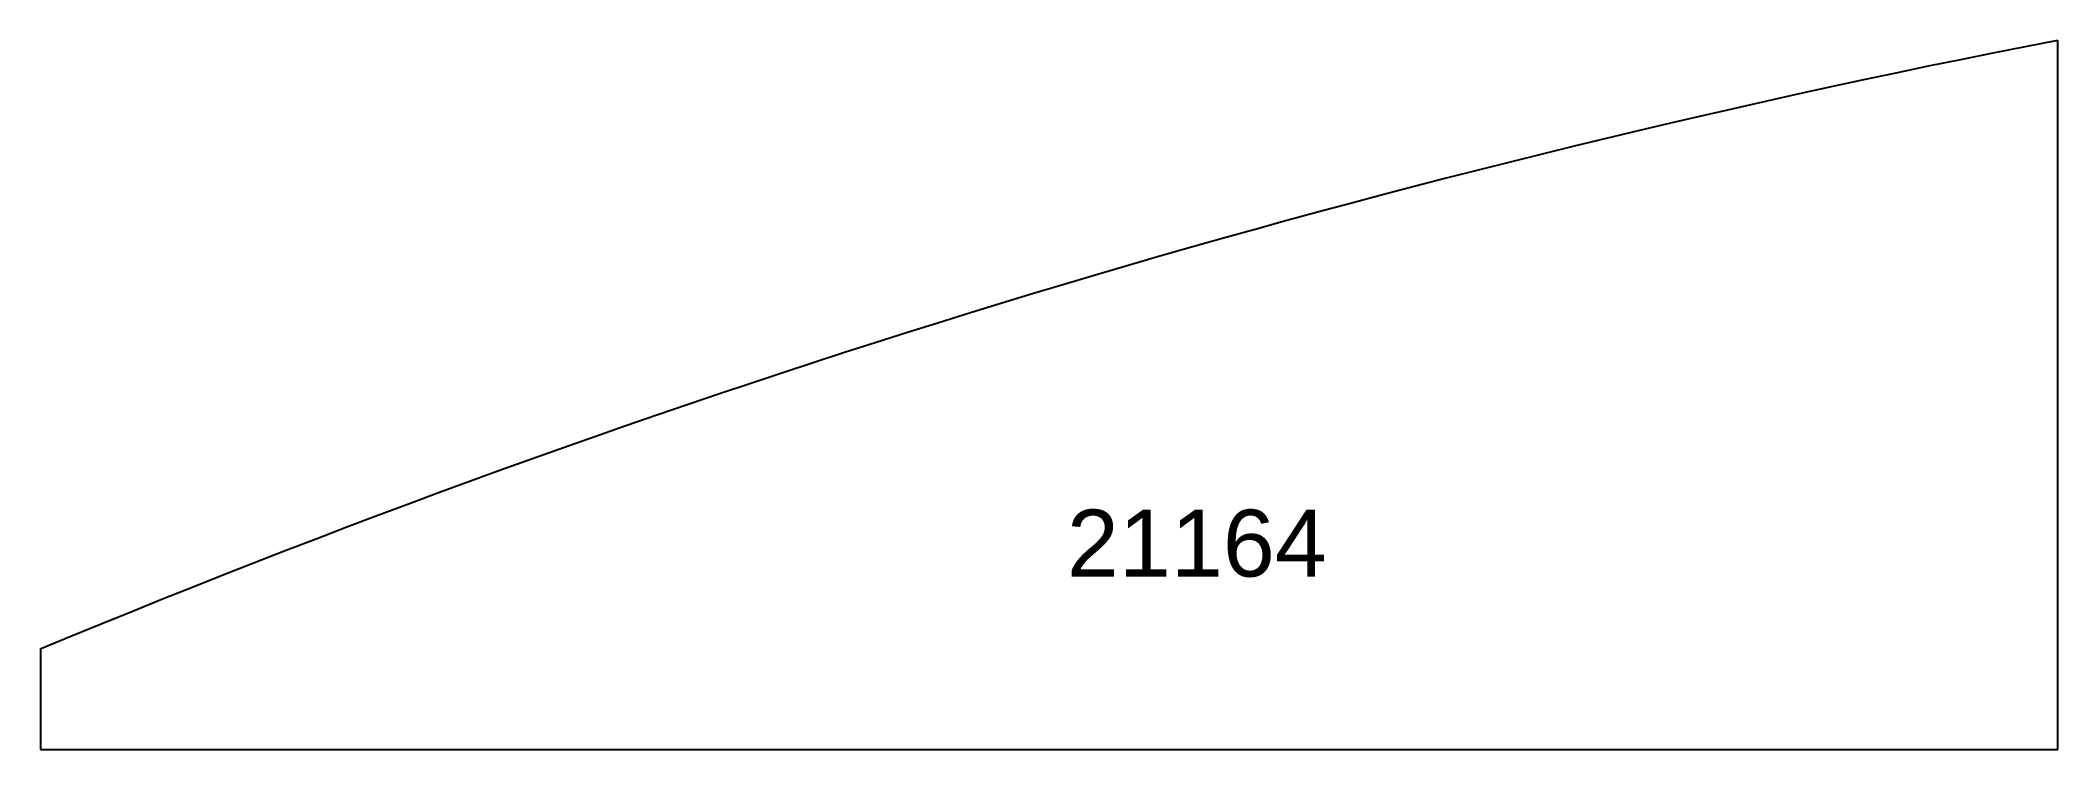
# Model space of a CAD drawing. Header units: millimetres. Extents: x 4480 to 5987, y 4610 to 5140.
import ezdxf

# ---------------------------------------------------------------- set-up
doc = ezdxf.new("R2010")
doc.units = ezdxf.units.MM
doc.styles.get("Standard").update_dxf_attribs({"font": 'arial.ttf'})

msp = doc.modelspace()

# ---------------------------------------------------------------- linework, layer by layer
for p, q in [((5987.2, 4610.4), (5987.2, 5140.4)), ((4480.2, 4685.4), (4480.2, 4610.4)), ((4480.2, 4610.4), (5987.2, 4610.4))]:
    msp.add_line(p, q)
msp.add_arc((7468.9, -2490.6), 7773.5, 100.98898, 112.61171)

# ---------------------------------------------------------------- texts
at = {"insert": (5247, 4789.7), "char_height": 50, "width": 73.726, "attachment_point": 1}
msp.add_mtext('21164', dxfattribs=at)

doc.saveas('drawing.dxf')
